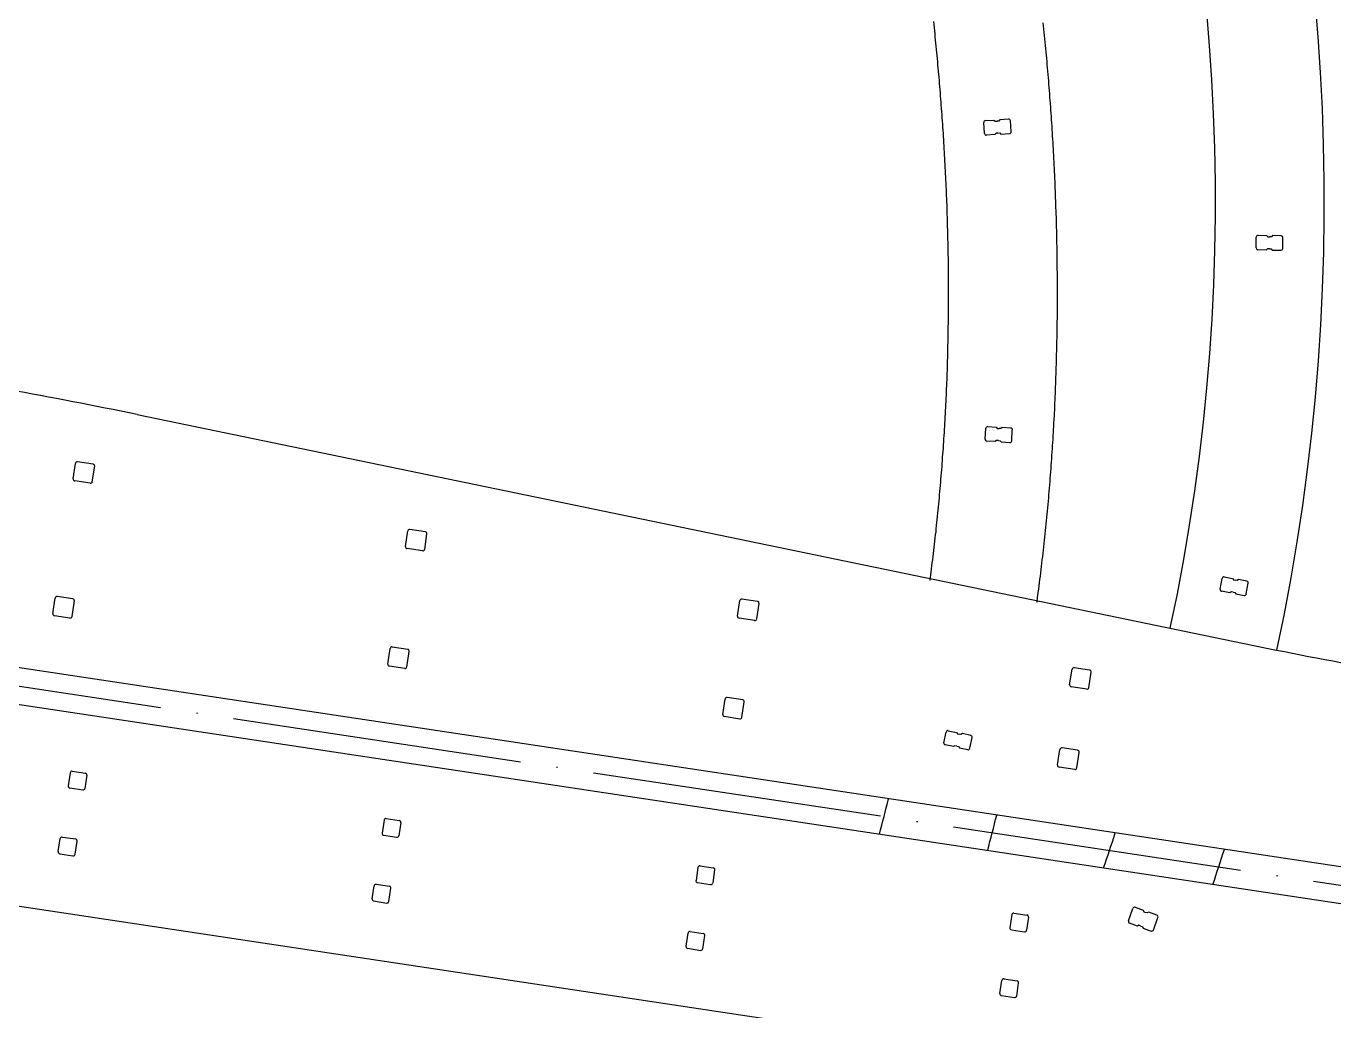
# Model space of a CAD drawing. Header units: inches. Extents: x 499362 to 502582, y 2541888 to 2545349.
# Drawn here: x 501401.6 to 501509.7, y 2543511.7 to 2543593.2 of the extents above; entities that cross this region are included whole.
import ezdxf

# ---------------------------------------------------------------- set-up
doc = ezdxf.new("R2010")
doc.units = ezdxf.units.IN
doc.linetypes.add('ACAD_ISO04W100', pattern=[30, 24, -3, 0, -3])
doc.layers.add('0-段落划分', color=2, linetype='Continuous')
doc.layers.add('桥-立柱', color=5, linetype='Continuous')

# ---------------------------------------------------------------- blocks, each defined once
blk = doc.blocks.new('A$C035667EC')
at = {"layer": '桥-立柱', "color": 1, "linetype": 'Continuous'}
for p, q in [((501480.87, 2543584.3), (501480.82, 2543585.2)), ((501480.96, 2543585.36), (501481.65, 2543585.41)), ((501481.65, 2543585.41), (501481.76, 2543585.31)), ((501481.76, 2543585.31), (501481.91, 2543585.32)), ((501482.06, 2543585.33), (501481.91, 2543585.32)), ((501482.15, 2543585.44), (501482.06, 2543585.33)), ((501482.85, 2543585.49), (501482.15, 2543585.44)), ((501483.07, 2543584.45), (501483.01, 2543585.35)), ((501481.73, 2543584.21), (501481.03, 2543584.16)), ((501481.83, 2543584.32), (501481.73, 2543584.21)), ((501481.98, 2543584.33), (501481.83, 2543584.32)), ((501481.98, 2543584.33), (501482.13, 2543584.34)), ((501482.13, 2543584.34), (501482.23, 2543584.24)), ((501482.23, 2543584.24), (501482.93, 2543584.29)), ((501503.32, 2543574.83), (501503.34, 2543575.73)), ((501503.49, 2543575.88), (501504.19, 2543575.86)), ((501504.19, 2543575.86), (501504.29, 2543575.76)), ((501504.29, 2543575.76), (501504.44, 2543575.76)), ((501504.59, 2543575.75), (501504.44, 2543575.76)), ((501504.69, 2543575.85), (501504.59, 2543575.75)), ((501505.39, 2543575.84), (501504.69, 2543575.85)), ((501505.52, 2543574.79), (501505.54, 2543575.69)), ((501504.16, 2543574.66), (501503.46, 2543574.68)), ((501504.27, 2543574.76), (501504.16, 2543574.66)), ((501504.42, 2543574.76), (501504.27, 2543574.76)), ((501504.42, 2543574.76), (501504.57, 2543574.75)), ((501504.57, 2543574.75), (501504.66, 2543574.65)), ((501504.66, 2543574.65), (501505.36, 2543574.64)), ((501480.92, 2543559.02), (501480.98, 2543559.92)), ((501481.14, 2543560.06), (501481.84, 2543560.01)), ((501481.84, 2543560.01), (501481.93, 2543559.91)), ((501481.93, 2543559.91), (501482.08, 2543559.9)), ((501482.23, 2543559.89), (501482.08, 2543559.9)), ((501482.34, 2543559.98), (501482.23, 2543559.89)), ((501483.03, 2543559.94), (501482.34, 2543559.98)), ((501483.12, 2543558.88), (501483.17, 2543559.78)), ((501481.76, 2543558.82), (501481.06, 2543558.86)), ((501481.87, 2543558.91), (501481.76, 2543558.82)), ((501482.02, 2543558.9), (501481.87, 2543558.91)), ((501482.02, 2543558.9), (501482.17, 2543558.89)), ((501482.17, 2543558.89), (501482.26, 2543558.79)), ((501482.26, 2543558.79), (501482.96, 2543558.74)), ((501405.53, 2543555.74), (501405.73, 2543557.02)), ((501407.18, 2543556.95), (501405.9, 2543557.15)), ((501407.11, 2543555.5), (501407.31, 2543556.78)), ((501406.94, 2543555.37), (501405.66, 2543555.57)), ((501434.66, 2543551.36), (501433.37, 2543551.55)), ((501433.01, 2543550.14), (501433.2, 2543551.43)), ((501434.59, 2543549.9), (501434.78, 2543551.19)), ((501434.42, 2543549.78), (501433.13, 2543549.97)), ((501500.35, 2543546.62), (501500.52, 2543547.51)), ((501500.69, 2543547.63), (501501.38, 2543547.5)), ((501501.38, 2543547.5), (501501.46, 2543547.38)), ((501501.46, 2543547.38), (501501.61, 2543547.35)), ((501501.75, 2543547.33), (501501.61, 2543547.35)), ((501501.87, 2543547.41), (501501.75, 2543547.33)), ((501502.56, 2543547.28), (501501.87, 2543547.41)), ((501501.16, 2543546.32), (501500.47, 2543546.45)), ((501501.28, 2543546.4), (501501.16, 2543546.32)), ((501501.42, 2543546.37), (501501.28, 2543546.4)), ((501501.42, 2543546.37), (501501.57, 2543546.34)), ((501501.57, 2543546.34), (501501.65, 2543546.23)), ((501501.65, 2543546.23), (501502.34, 2543546.1)), ((501502.51, 2543546.22), (501502.68, 2543547.1)), ((501403.85, 2543544.6), (501404.05, 2543545.88)), ((501405.5, 2543545.81), (501404.22, 2543546.01)), ((501405.44, 2543544.36), (501405.63, 2543545.64)), ((501460.45, 2543544.39), (501460.65, 2543545.67)), ((501462.1, 2543545.61), (501460.82, 2543545.8)), ((501462.04, 2543544.15), (501462.23, 2543545.44)), ((501405.26, 2543544.23), (501403.98, 2543544.42)), ((501461.87, 2543544.02), (501460.58, 2543544.22)), ((501433.19, 2543541.64), (501431.9, 2543541.83)), ((501431.54, 2543540.42), (501431.73, 2543541.71)), ((501433.12, 2543540.18), (501433.32, 2543541.47)), ((501432.95, 2543540.06), (501431.67, 2543540.25)), ((501487.91, 2543538.71), (501488.11, 2543540)), ((501489.56, 2543539.93), (501488.28, 2543540.12)), ((501489.5, 2543538.47), (501489.69, 2543539.76)), ((501459.23, 2543536.25), (501459.42, 2543537.53)), ((501460.88, 2543537.47), (501459.59, 2543537.66)), ((501489.33, 2543538.35), (501488.04, 2543538.54)), ((501460.81, 2543536.01), (501461, 2543537.3)), ((501460.64, 2543535.88), (501459.35, 2543536.08)), ((501477.5, 2543533.92), (501477.69, 2543534.8)), ((501477.87, 2543534.91), (501478.55, 2543534.77)), ((501478.55, 2543534.77), (501478.63, 2543534.65)), ((501478.63, 2543534.65), (501478.78, 2543534.62)), ((501478.92, 2543534.59), (501478.78, 2543534.62)), ((501479.04, 2543534.67), (501478.92, 2543534.59)), ((501479.73, 2543534.52), (501479.04, 2543534.67)), ((501479.66, 2543533.46), (501479.84, 2543534.34)), ((501478.3, 2543533.6), (501477.62, 2543533.74)), ((501478.42, 2543533.67), (501478.3, 2543533.6)), ((501478.57, 2543533.64), (501478.42, 2543533.67)), ((501478.57, 2543533.64), (501478.72, 2543533.61)), ((501478.72, 2543533.61), (501478.79, 2543533.49)), ((501478.79, 2543533.49), (501479.48, 2543533.35)), ((501486.91, 2543532.08), (501487.11, 2543533.36)), ((501488.56, 2543533.29), (501487.28, 2543533.49)), ((501488.5, 2543531.84), (501488.69, 2543533.12)), ((501405.28, 2543531.44), (501405.12, 2543530.35)), ((501405.46, 2543531.56), (501406.54, 2543531.4)), ((501406.67, 2543531.23), (501406.5, 2543530.14)), ((501488.33, 2543531.71), (501487.04, 2543531.91)), ((501405.25, 2543530.18), (501406.33, 2543530.01)), ((501431.23, 2543527.52), (501431.07, 2543526.44)), ((501431.4, 2543527.65), (501432.49, 2543527.49)), ((501432.62, 2543527.32), (501432.45, 2543526.23)), ((501404.3, 2543524.91), (501404.46, 2543526)), ((501404.64, 2543526.12), (501405.72, 2543525.96)), ((501405.69, 2543524.7), (501405.85, 2543525.79)), ((501431.19, 2543526.27), (501432.28, 2543526.1)), ((501404.43, 2543524.74), (501405.51, 2543524.57)), ((501457.18, 2543523.61), (501457.02, 2543522.53)), ((501457.35, 2543523.74), (501458.44, 2543523.58)), ((501458.56, 2543523.4), (501458.4, 2543522.32)), ((501430.25, 2543521), (501430.41, 2543522.09)), ((501430.58, 2543522.21), (501431.67, 2543522.05)), ((501431.63, 2543520.79), (501431.8, 2543521.88)), ((501457.14, 2543522.35), (501458.23, 2543522.19)), ((501430.37, 2543520.83), (501431.46, 2543520.66)), ((501492.77, 2543519.19), (501493.14, 2543520.22)), ((501493.33, 2543520.31), (501493.99, 2543520.07)), ((501483.13, 2543519.7), (501482.96, 2543518.61)), ((501483.3, 2543519.83), (501484.39, 2543519.66)), ((501484.51, 2543519.49), (501484.35, 2543518.41)), ((501493.99, 2543520.07), (501494.05, 2543519.94)), ((501494.05, 2543519.94), (501494.19, 2543519.89)), ((501494.33, 2543519.84), (501494.19, 2543519.89)), ((501494.46, 2543519.9), (501494.33, 2543519.84)), ((501495.12, 2543519.66), (501494.46, 2543519.9)), ((501494.83, 2543518.43), (501495.21, 2543519.47)), ((501456.2, 2543517.09), (501456.36, 2543518.17)), ((501456.53, 2543518.3), (501457.62, 2543518.14)), ((501483.09, 2543518.44), (501484.18, 2543518.28)), ((501493.51, 2543518.76), (501492.85, 2543518.99)), ((501493.64, 2543518.82), (501493.51, 2543518.76)), ((501493.78, 2543518.76), (501493.64, 2543518.82)), ((501493.78, 2543518.76), (501493.92, 2543518.71)), ((501493.92, 2543518.71), (501493.98, 2543518.58)), ((501493.98, 2543518.58), (501494.64, 2543518.34)), ((501457.58, 2543516.88), (501457.74, 2543517.97)), ((501456.32, 2543516.92), (501457.41, 2543516.75)), ((501482.14, 2543513.18), (501482.31, 2543514.26)), ((501482.48, 2543514.39), (501483.57, 2543514.23)), ((501483.53, 2543512.97), (501483.69, 2543514.05)), ((501482.27, 2543513.01), (501483.36, 2543512.84))]:
    blk.add_line(p, q, dxfattribs=at)
for centre, start, end in [((501480.96, 2543585.21), 93.769, 183.769), ((501482.86, 2543585.34), 3.769, 93.769), ((501481.02, 2543584.31), 183.769, 273.769), ((501482.92, 2543584.44), 273.769, 3.769), ((501503.49, 2543575.73), 88.8641, 178.8641), ((501505.39, 2543575.69), 358.8641, 88.8641), ((501503.47, 2543574.83), 178.8641, 268.8641), ((501505.37, 2543574.79), 268.8641, 358.8641), ((501481.13, 2543559.91), 86.5152, 176.5152), ((501483.03, 2543559.79), 356.5152, 86.5152), ((501481.07, 2543559.01), 176.5152, 266.5152), ((501482.97, 2543558.89), 266.5152, 356.5152), ((501405.87, 2543557), 81.4282, 171.4282), ((501407.16, 2543556.81), 351.4282, 81.4282), ((501405.68, 2543555.71), 171.4282, 261.4282), ((501406.97, 2543555.52), 261.4282, 351.4282), ((501433.35, 2543551.41), 81.4282, 171.4282), ((501434.63, 2543551.21), 351.4282, 81.4282), ((501433.15, 2543550.12), 171.4282, 261.4282), ((501434.44, 2543549.93), 261.4282, 351.4282), ((501500.66, 2543547.48), 79.4272, 169.4272), ((501502.53, 2543547.13), 349.4272, 79.4272), ((501500.5, 2543546.59), 169.4272, 259.4272), ((501502.37, 2543546.25), 259.4272, 349.4272), ((501404.2, 2543545.86), 81.4282, 171.4282), ((501405.48, 2543545.66), 351.4282, 81.4282), ((501460.8, 2543545.65), 81.4282, 171.4282), ((501462.08, 2543545.46), 351.4282, 81.4282), ((501404, 2543544.57), 171.4282, 261.4282), ((501405.29, 2543544.38), 261.4282, 351.4282), ((501460.6, 2543544.37), 171.4282, 261.4282), ((501461.89, 2543544.17), 261.4282, 351.4282), ((501431.88, 2543541.69), 81.4282, 171.4282), ((501433.17, 2543541.49), 351.4282, 81.4282), ((501431.69, 2543540.4), 171.4282, 261.4282), ((501432.97, 2543540.21), 261.4282, 351.4282), ((501488.26, 2543539.97), 81.4282, 171.4282), ((501489.54, 2543539.78), 351.4282, 81.4282), ((501488.06, 2543538.69), 171.4282, 261.4282), ((501459.57, 2543537.51), 81.4282, 171.4282), ((501489.35, 2543538.49), 261.4282, 351.4282), ((501460.86, 2543537.32), 351.4282, 81.4282), ((501459.38, 2543536.23), 171.4282, 261.4282), ((501460.66, 2543536.03), 261.4282, 351.4282), ((501477.84, 2543534.77), 78.0662, 168.0662), ((501479.69, 2543534.37), 348.0662, 78.0662), ((501477.65, 2543533.89), 168.0662, 258.0662), ((501479.51, 2543533.49), 258.0662, 348.0662), ((501487.26, 2543533.34), 81.4282, 171.4282), ((501488.54, 2543533.15), 351.4282, 81.4282), ((501405.43, 2543531.41), 81.4286, 171.4286), ((501406.52, 2543531.25), 351.4286, 81.4286), ((501487.06, 2543532.05), 171.4282, 261.4282), ((501488.35, 2543531.86), 261.4282, 351.4282), ((501405.27, 2543530.32), 171.4286, 261.4286), ((501406.36, 2543530.16), 261.4286, 351.4286), ((501431.38, 2543527.5), 81.4286, 171.4286), ((501432.47, 2543527.34), 351.4286, 81.4286), ((501404.61, 2543525.97), 81.4286, 171.4286), ((501405.7, 2543525.81), 351.4286, 81.4286), ((501431.22, 2543526.41), 171.4286, 261.4286), ((501432.3, 2543526.25), 261.4286, 351.4286), ((501404.45, 2543524.89), 171.4286, 261.4286), ((501405.54, 2543524.72), 261.4286, 351.4286), ((501457.33, 2543523.59), 81.4286, 171.4286), ((501458.42, 2543523.43), 351.4286, 81.4286), ((501457.16, 2543522.5), 171.4286, 261.4286), ((501430.56, 2543522.06), 81.4286, 171.4286), ((501431.65, 2543521.9), 351.4286, 81.4286), ((501458.25, 2543522.34), 261.4286, 351.4286), ((501430.4, 2543520.98), 171.4286, 261.4286), ((501431.48, 2543520.81), 261.4286, 351.4286), ((501493.28, 2543520.17), 69.9902, 159.9902), ((501483.28, 2543519.68), 81.4286, 171.4286), ((501484.36, 2543519.52), 351.4286, 81.4286), ((501492.91, 2543519.14), 159.9902, 249.9902), ((501495.07, 2543519.52), 339.9902, 69.9902), ((501456.51, 2543518.15), 81.4286, 171.4286), ((501457.6, 2543517.99), 351.4286, 81.4286), ((501483.11, 2543518.59), 171.4286, 261.4286), ((501484.2, 2543518.43), 261.4286, 351.4286), ((501494.69, 2543518.49), 249.9902, 339.9902), ((501456.34, 2543517.06), 171.4286, 261.4286), ((501457.43, 2543516.9), 261.4286, 351.4286), ((501482.46, 2543514.24), 81.4286, 171.4286), ((501483.54, 2543514.08), 351.4286, 81.4286), ((501482.29, 2543513.15), 171.4286, 261.4286), ((501483.38, 2543512.99), 261.4286, 351.4286)]:
    blk.add_arc(centre, 0.15, start, end, dxfattribs=at)
blk = doc.blocks.new('A$C3A006F90')
at = {"layer": '0-段落划分', "color": 2}
for p, q in [((501810.03, 2543478.47), (501251.59, 2543562.64)), ((501410.82, 2543561.05), (501502.33, 2543542.13)), ((501249.41, 2543559.94), (501809.01, 2543475.59)), ((501806.55, 2543459.27), (501246.95, 2543543.62))]:
    blk.add_line(p, q, dxfattribs=at)
at = {"layer": '0-段落划分', "color": 2, "linetype": 'ACAD_ISO04W100'}
blk.add_line((501299.73, 2543553.87), (501809.52, 2543477.03), dxfattribs=at)
at = {"layer": '0-段落划分', "color": 2, "flags": 128}
for points in [[(501476.37, 2543547.33, -0.001404), (501476.49, 2543548.28, -0.001499), (501476.62, 2543549.31, -0.00149), (501476.74, 2543550.33, -0.001481), (501476.86, 2543551.36, -0.001473), (501476.96, 2543552.38, -0.001464), (501477.07, 2543553.41, -0.001455), (501477.16, 2543554.43, -0.001446), (501477.25, 2543555.46, -0.001437), (501477.34, 2543556.49, -0.001429), (501477.41, 2543557.52, -0.00142), (501477.49, 2543558.54, -0.001411), (501477.55, 2543559.57, -0.001402), (501477.61, 2543560.6, -0.001393), (501477.67, 2543561.63, -0.001384), (501477.72, 2543562.66, -0.001376), (501477.76, 2543563.69, -0.001367), (501477.8, 2543564.72, -0.001358), (501477.83, 2543565.75, -0.001349), (501477.85, 2543566.79, -0.00134), (501477.87, 2543567.82, -0.001332), (501477.89, 2543568.85, -0.001323), (501477.9, 2543569.88, -0.001314), (501477.9, 2543570.91, -0.001305), (501477.9, 2543571.94, -0.001296), (501477.89, 2543572.97, -0.001288), (501477.88, 2543574.01, -0.001279), (501477.86, 2543575.04, -0.00127), (501477.84, 2543576.07, -0.001261), (501477.81, 2543577.1, -0.001252), (501477.78, 2543578.13, -0.001243), (501477.74, 2543579.16, -0.001235), (501477.69, 2543580.19, -0.001226), (501477.64, 2543581.22, -0.001217), (501477.59, 2543582.25, -0.001208), (501477.53, 2543583.28, -0.001199), (501477.47, 2543584.31, -0.00119), (501477.4, 2543585.34, -0.001182), (501477.32, 2543586.37, -0.001173), (501477.24, 2543587.4, -0.001164), (501477.16, 2543588.43, -0.001155), (501477.07, 2543589.46, -0.001146), (501476.98, 2543590.49, -0.001137), (501476.88, 2543591.51, -0.001129), (501476.78, 2543592.54, -0.00112), (501476.67, 2543593.57, -0.001111)], [(501485.21, 2543545.54, -0.000833), (501485.28, 2543546.08, -0.001676), (501485.42, 2543547.15, -0.001665), (501485.56, 2543548.23, -0.001655), (501485.68, 2543549.31, -0.001644), (501485.8, 2543550.39, -0.001633), (501485.92, 2543551.46, -0.001622), (501486.02, 2543552.54, -0.001612), (501486.13, 2543553.62, -0.001601), (501486.22, 2543554.7, -0.00159), (501486.31, 2543555.78, -0.001579), (501486.39, 2543556.86, -0.001569), (501486.47, 2543557.94, -0.001558), (501486.54, 2543559.02, -0.001547), (501486.6, 2543560.1, -0.001537), (501486.66, 2543561.18, -0.001526), (501486.71, 2543562.26, -0.001515), (501486.75, 2543563.34, -0.001505), (501486.79, 2543564.42, -0.001494), (501486.82, 2543565.5, -0.001483), (501486.85, 2543566.58, -0.001473), (501486.87, 2543567.66, -0.001462), (501486.89, 2543568.74, -0.001452), (501486.9, 2543569.82, -0.001441), (501486.9, 2543570.9, -0.00143), (501486.9, 2543571.98, -0.00142), (501486.89, 2543573.06, -0.001409), (501486.88, 2543574.14, -0.001399), (501486.86, 2543575.22, -0.001388), (501486.84, 2543576.29, -0.001378), (501486.81, 2543577.37, -0.001367), (501486.77, 2543578.45, -0.001357), (501486.73, 2543579.52, -0.001346), (501486.69, 2543580.6, -0.001336), (501486.63, 2543581.67, -0.001325), (501486.58, 2543582.75, -0.001315), (501486.52, 2543583.82, -0.001304), (501486.45, 2543584.9, -0.001294), (501486.38, 2543585.97, -0.001284), (501486.3, 2543587.04, -0.001273), (501486.22, 2543588.11, -0.001263), (501486.13, 2543589.18, -0.001253), (501486.04, 2543590.25, -0.001242), (501485.94, 2543591.32, -0.001232), (501485.84, 2543592.39, -0.001221), (501485.73, 2543593.46, -0.001211)]]:
    blk.add_lwpolyline(points, format="xyb", dxfattribs=at)
at = {"layer": '0-段落划分', "color": 6, "linetype": 'ACAD_ISO04W100'}
blk.add_arc((507344.92, 2543658.92), 6000, 174.220781, 192.567374, dxfattribs=at)
at = {"layer": '0-段落划分', "color": 2}
for centre, radius, start, end in [((501867.7, 2543992.68), 489, 186.425, 244.6809), ((501330.96, 2543578.7), 178, 347.9638, 110.5851), ((501330.96, 2543578.7), 169, 347.9417, 110.5851), ((501867.7, 2543992.68), 498, 213.1737, 244.6809), ((501329.83, 2543169.34), 400, 78.3178, 81.4286), ((501583.33, 2543933.84), 400, 258.3178, 261.4286), ((501318.71, 2543567.94), 159, 344.8402, 345.9273), ((501318.71, 2543567.94), 168, 345.1946, 346.2229), ((501330.96, 2543578.7), 169, 340.9602, 341.9928), ((501330.96, 2543578.7), 178, 341.495, 342.4739)]:
    blk.add_arc(centre, radius, start, end, dxfattribs=at)
at = {"layer": '0-段落划分', "color": 2, "linetype": 'Continuous'}
blk.add_blockref('A$C035667EC', (0, 0), dxfattribs=at)

msp = doc.modelspace()

# ---------------------------------------------------------------- block references
at = {"layer": '0-段落划分'}
msp.add_blockref('A$C3A006F90', (0, 0), dxfattribs=at)

doc.saveas('drawing.dxf')
